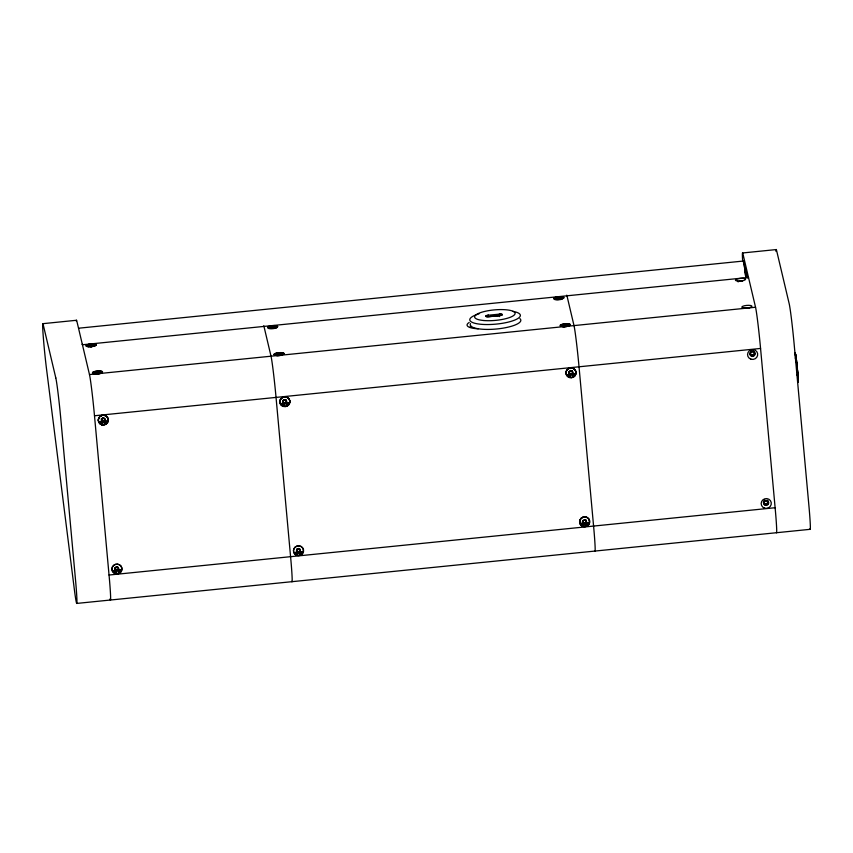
<?xml version="1.0" encoding="UTF-8"?>
<svg xmlns="http://www.w3.org/2000/svg" width="853" height="853" viewBox="0 0 853 853"><rect width="100%" height="100%" fill="white"/><g stroke="black" fill="none" stroke-linecap="round" stroke-linejoin="round"><path stroke-width="1.28" d="M283.548 405.783L283.591 405.356A2.015 1.941 -13.3 0 0 283.569 404.834C282.556 403.202 286.011 405.132 283.718 404.429A3.081 2.975 -13.3 0 1 283.91 405.26L283.548 405.772M269.687 328.096L270.273 327.712L268.972 327.925M99.108 372.633L95.557 372.697L96.186 372.164L99.374 372.249L95.952 373.23L96.432 373.475A3.081 0.8 -5.2 0 0 96.261 373.262L96.272 373.294M115.827 573.216L115.624 572.672A2.015 1.941 -13.3 0 0 115.603 572.139C114.601 570.497 118.066 572.448 115.741 571.734A3.081 2.975 -13.3 0 1 115.944 572.566L115.88 573.173M584.092 524.659L583.484 524.478A3.081 2.975 -13.3 0 1 583.676 525.32L583.505 525.992L583.367 525.416A2.015 1.941 -13.3 0 0 583.335 524.883L583.164 524.254M119.089 572.917C120.241 570.55 116.712 572.267 119.089 572.917M582.322 523.806L581.213 524.339L582.279 523.614M92.71 345.572C83.765 347.32 94.758 342.533 92.145 345.913M95.899 372.953L96.954 373.294M280.69 354.283C278.878 351.831 274.474 355.616 280.488 354.411M795.103 353.654L795.689 354.741M89.874 346.243L89.864 346.211A3.081 0.8 -5.2 0 1 90.034 346.425L89.554 346.19L90.557 346.243M301.813 553.053L300.842 551.763L302.762 551.902M568.524 375.523C570.337 373.603 566.061 374.552 567.757 375.789M104.802 423.77C102.968 421.691 107.265 422.757 105.463 423.77M300.629 554.61C298.102 553.245 302.09 552.936 300.661 554.386M289.156 402.936C289.082 405.879 285.392 401.454 289.156 402.947M573.44 374.2C575.722 371.823 575.338 377.218 573.44 374.19M88.936 346.201L88.062 346.083M276.084 355.147L276.99 354.784L275.37 355.008M556.028 298.742C554.226 299.702 558.182 298.113 555.847 299.179M562.905 326.059L562.244 326.23M113.513 571.414L114.59 570.988L113.865 571.062M105.463 423.76L104.802 423.76M106.508 421.83L105.975 421.297L106.742 421.382M106.71 422.043L107.297 421.105M288.293 403.693L288.613 403.064M301.909 552.659L302.751 551.966M569.719 375.917A2.015 1.941 -13.3 0 1 569.751 376.45L569.889 377.026L570.071 376.344A3.081 2.975 -13.3 0 0 569.868 375.512C572.096 376.226 568.759 374.286 569.729 375.917M583.164 524.264L584.177 524.403M102.946 422.928L101.976 422.448L101.987 423.184A2.015 1.941 -13.3 0 1 102.008 423.706L102.157 424.282L102.328 423.6A3.081 2.975 -13.3 0 0 102.136 422.768L102.829 422.971M557.435 299.254L557.777 299.158A3.081 0.8 -5.2 0 0 557.606 298.945L558.448 298.913L557.137 298.113L558.683 297.718L560.432 298.315L556.892 298.379L557.521 297.846L560.72 297.932L557.521 299.392M563.822 326.315L564.174 326.219A3.081 0.8 -5.2 0 0 564.004 326.006L564.846 325.963L563.534 325.174L566.818 325.324L563.289 325.441L563.918 324.908L567.106 324.982L563.918 326.443M588.901 523.049L588.112 524.264M99.78 422.086C100.121 424.751 102.04 420.241 100.025 421.872M296.226 553.181L296.407 552.509M296.14 552.776L295.063 553.256L296.183 552.648M93.563 345.614L94.352 345.817M100.739 372.878L100.142 372.612M561.125 298.315L562.468 298.486L561.338 298.198M567.522 325.366L568.866 325.547L567.735 325.26M274.09 327.968C276.639 327.328 272.651 327.733 274.367 327.904M281.543 354.816L280.477 354.688M566.435 325.782L567.831 325.835L566.733 326.123M282.695 354.443L281.703 354.187M297.409 554.876L297.526 554.226A3.081 2.975 -13.3 0 0 297.324 553.394L298.028 553.586M100.654 372.718L101.731 372.462L100.121 372.505M568.343 375.256C569.612 373.486 566.296 376.152 568.343 375.256M296.226 553.181C294.2 555.058 294.903 551.049 296.407 552.52M287.013 405.644L287.536 404.642L286.341 404.173M797.981 379.67L797.971 376.706M101.72 421.083C104.812 410.73 106.167 429.443 101.422 418.716L103.362 417.842M283.132 400.942C290.02 396.986 283.985 408.822 283.004 400.377L283.303 402.733M115.166 568.258C122.043 564.302 116.019 576.138 115.027 567.682L115.326 570.049M296.908 551.699C300 541.346 301.365 560.058 296.609 549.343L296.993 549.076M569.292 372.025C576.17 368.069 570.145 379.905 569.154 371.46L569.452 373.817M586.107 520.671C578.206 518.432 587.227 528.316 585.979 520.106L585.553 519.914M573.088 376.322C575.263 375.587 570.508 374.424 572.683 376.258M92.7 345.572L90.94 344.975L89.49 345.902M95.333 373.251L93.851 373.326M94.918 373.369L94.011 373.422L94.822 373.124M276.681 354.869L275.636 354.997M568.524 375.512L567.746 375.778M113.897 570.646L113.214 571.585M100.302 422.736L100.931 421.894L100.078 422.8M101.582 420.518L103.266 421.243L104.791 420.188L104.631 418.396L104.759 418.962M283.377 400.11L284.145 399.577M283.164 402.168L284.849 402.904L286.373 401.838L286.256 400.494M115.411 567.426L116.36 566.765M115.198 569.484L116.882 570.209L118.407 569.154L118.258 567.586M296.78 551.134L298.465 551.87L299.989 550.803L299.616 548.927M569.346 371.332L570.294 370.66M569.324 373.251L571.009 373.987L572.534 372.932L572.363 371.13L571.105 370.586M582.791 520.65L582.93 522.217L584.614 522.953L586.139 521.897L585.979 520.106M92.199 346.062L93.361 346.073L92.561 346.019M281.17 354.965L280.552 354.752M560.741 299.083L560.304 298.753L560.901 299.008C562.49 298.283 558.107 298.891 560.933 299.008M567.32 326.059L566.701 325.814M94.971 373.273L94.406 373.251M98.959 373.102L99.758 373.124L98.585 373.124M280.157 353.931C276.735 353.515 277.161 355.36 280.328 354.688M280.168 354.72L280.765 354.965M566.285 325.825L566.925 326.049M271.542 328.277L271.627 328.074A3.081 0.8 -5.2 0 0 271.457 327.861L272.299 327.829L270.977 327.03L274.186 326.71L273.728 327.563L271.297 328.01M277.939 355.296L278.014 355.125A3.081 0.8 -5.2 0 0 277.843 354.923L278.686 354.88L277.705 355.36M286.491 405.207L286.341 404.183M300.832 553.714L300.032 553.416L300.842 553.725M95.067 345.38L93.606 345.486M276.607 327.147L275.316 327.136M282.482 354.198L281.725 354.24M282.428 354.411L283.004 354.208M561.999 298.401L561.487 298.262M568.642 325.292L567.885 325.356M268.983 327.957L269.868 327.659M120.497 571.531L119.569 569.985M92.796 346.286L93.691 346.03L92.348 345.977M98.585 373.07L100.089 373.092L98.895 373.006M113.897 570.646C115.837 569.964 114.025 573.227 113.214 571.574M275.636 355.072L276.596 354.688M562.756 298.209L561.594 298.187L562.809 298.145M569.154 325.26L567.981 325.238L569.207 325.206M88.925 346.169L88.062 346.051M270.358 327.915L269.399 328.021M562.415 298.561L562.767 298.241M568.802 325.611L569.164 325.292M88.573 346.211L87.614 346.318M556.305 298.923L555.559 299.136M555.527 298.859L556.092 298.987M562.426 325.803L561.743 326.134L562.49 326.081M95.088 373.113L94.129 373.422M562.191 325.846L561.487 326.113L562.49 326.049M88.424 346.062L87.752 346.467M275.903 355.093L275.444 355.125M106.614 422.427L106.71 422.032M588.165 524.275L586.992 522.857L588.911 522.932M298.028 553.586L297.025 553.32M42.778 323.682L76.557 320.27M742.515 252.978L776.294 249.566M78.668 328.202L743.411 261.039M488.47 315.205L499.261 314.16A2.964 0.768 -5.2 0 1 502.374 314.576A2.964 0.768 -5.2 0 1 499.602 315.621L488.833 316.708A2.964 0.768 -5.2 0 1 485.709 316.25A2.964 0.768 -5.2 0 1 488.47 315.205A2.794 0.725 -5.2 0 0 485.879 316.239A2.794 0.725 -5.2 0 0 488.822 316.666L499.591 315.578A2.794 0.725 -5.2 0 0 502.204 314.586A2.794 0.725 -5.2 0 0 499.261 314.16L499.485 316.602M76.322 321.25A29.631 1.056 84.2 0 1 76.866 321.218L89.48 374.552L755.545 307.251A33.853 1.205 84.2 0 1 760.567 348.45L775.121 507.727A33.853 1.205 84.2 0 1 776.411 532.73M89.48 374.552A33.853 1.205 84.2 0 1 94.491 415.752L760.567 348.45M109.984 598.945A33.853 1.205 84.2 0 0 109.045 575.029L775.121 507.727M76.674 603.434L810.201 529.318M276.607 327.115L275.434 327.094L276.649 327.062M283.004 354.176L281.831 354.155L283.047 354.112M93.745 345.561L94.79 345.508M93.745 345.529L94.512 345.518M91.793 345.998L89.597 345.838M274.144 327.669L274.485 327.947M280.541 354.731L281.341 354.784M107.297 421.105L105.644 421.158L106.614 422.438M119.559 569.975L121.147 570.145L120.593 571.307M284.945 399.503L286.213 400.046M116.978 566.808L118.236 567.362M301.813 553.043L301.898 552.648M297.025 553.309L297.185 553.8A2.015 1.941 -13.3 0 1 297.207 554.322L297.185 554.823M795.401 355.2L795.977 358.452M798.003 380.982L798.237 380.278M99.076 372.59L97.338 372.036L95.877 372.953M755.545 307.251L742.942 253.917A29.631 1.056 84.2 0 0 742.696 261.615M747.441 277.95L744.946 267.394L745.458 271.776A29.631 1.056 84.2 0 1 746.119 277.726M572.363 371.13L572.502 371.705M572.534 372.932L572.662 373.497M570.678 370.405L570.817 370.97M571.009 373.987L571.137 374.552M586.139 521.897L586.278 522.462M584.614 522.953L584.753 523.518M498.12 315.599L490.091 316.41M286.373 401.838L286.512 402.413M284.849 402.904L284.987 403.469M299.819 549.012L299.957 549.588M299.989 550.803L300.117 551.379M298.465 551.87L298.593 552.435M296.609 549.343L296.748 549.908M104.791 420.188L104.93 420.764M102.936 417.661L103.074 418.237M103.266 421.243L103.405 421.819M101.422 418.716L101.55 419.292M118.407 569.154L118.535 569.729M116.552 566.627L116.69 567.202M116.882 570.209L117.01 570.785M795.412 354.208L796.041 358.281M795.806 355.434L795.263 352.566L795.167 353.707M795.742 354.72L795.934 356.266M795.881 355.594L796.062 357.204M796.148 358.431L795.518 355.083L795.572 358.942L795.412 357.791M796.02 356.597L796.212 358.271M796.18 357.716L796.542 361.48M797.086 374.382L797.224 375.395M796.329 358.942L796.51 360.67M796.233 360.403L796.371 361.491M796.499 360.265L796.681 362.642M796.339 360.691L796.649 363.868M796.659 361.661L796.819 363.367M796.499 362.003L796.819 363.847M796.83 363.122L796.947 365.095M796.659 363.378L796.915 366.395M796.99 364.636L797.128 366.236M796.809 364.807L797.086 366.374M797.16 366.172L797.47 369.264M797.214 367.664L797.256 369.178M797.342 368.944L797.608 370.788M797.171 368.965L797.395 370.618M90.94 344.975L91.143 347.128M94.491 415.752L109.045 575.029M797.566 370.597L797.747 372.281M797.459 370.213L797.523 372.025M797.299 370.223L797.64 373.379M797.576 371.45L798.077 376.365M797.8 373.358L797.981 375.085M797.672 372.633L797.736 374.659M797.512 372.654L797.832 375.874M797.854 374.83L798.163 377.548M797.683 374.851L797.747 375.832M798.077 376.973L798.227 378.615M798.141 377.986L798.227 382.197L797.971 377.996M798.195 378.871L798.312 380.385M291.715 581.33A33.853 1.205 84.2 0 0 290.585 556.689L276.041 397.413A33.853 1.205 84.2 0 0 271.019 356.213L263.972 326.411A16.932 0.597 84.2 0 0 263.662 326.432M82.155 344.345A16.932 0.597 84.2 0 1 82.432 344.761L748.507 277.46A16.932 0.597 84.2 0 0 748.198 277.481M114.963 570.199A2.538 2.452 -13.3 0 1 114.665 569.783M594.712 550.718A33.853 1.205 84.2 0 0 593.581 526.066L579.027 366.801A33.853 1.205 84.2 0 0 574.005 325.601L566.968 295.799A16.932 0.597 84.2 0 0 566.68 295.383M738.133 281.916A2.538 0.661 -5.2 0 1 739.732 281.117A2.538 0.661 -5.2 0 1 742.611 281.074M745.245 308.359A2.538 0.661 -5.2 0 1 747.804 307.976A2.538 0.661 -5.2 0 1 749.542 308.349M753.178 351.009A2.538 2.452 -13.3 0 1 754.777 354.027A2.538 2.452 -13.3 0 1 751.696 355.733A2.538 2.452 -13.3 0 1 749.883 352.833M751.12 351.223A2.538 2.452 -13.3 0 1 751.61 351.009M767.487 500.327A2.538 2.452 -13.3 0 1 767.817 503.952A2.538 2.452 -13.3 0 1 764.053 503.952A2.538 2.452 -13.3 0 1 764.501 500.327M767.028 500.402A1.695 1.631 -13.3 0 1 764.672 500.039M753.135 350.86A1.695 1.631 -13.3 0 1 750.896 351.692M776.049 251.507A29.631 1.056 84.2 0 1 776.603 250.515L789.217 303.849A33.853 1.205 84.2 0 1 794.228 345.049L808.783 504.326A33.853 1.205 84.2 0 1 809.913 528.967M743.379 261.381A21.165 0.757 84.2 0 1 745.714 276.905M512.813 311.356A25.398 6.6 -5.2 0 1 512.482 320.909A25.398 6.6 -5.2 0 1 476.123 323.586A25.398 6.6 -5.2 0 1 478.991 313.84M519.904 318.627A25.398 6.6 -5.2 0 1 497.054 328.949A25.398 6.6 -5.2 0 1 470.504 323.618M582.354 522.526A2.538 2.452 -13.3 0 1 582.151 522.057M283.079 403.074A2.538 2.452 -13.3 0 1 282.727 402.691M478.256 328.81A20.312 5.278 -5.2 0 1 469.182 322.477M469.63 327.36A20.312 5.278 -5.2 0 1 471.474 326.422M743.294 261.349A21.165 0.757 84.2 0 1 745.65 276.255M561.551 299.318A4.969 1.29 -5.2 0 1 554.685 299.531M276.767 327.755A4.969 1.29 -5.2 0 1 276.372 327.925M274.837 328.362A4.969 1.29 -5.2 0 1 268.535 328.448M271.094 326.283A4.969 1.29 -5.2 0 1 274.282 326.017M95.994 345.06A4.969 1.29 -5.2 0 1 88.275 346.691A4.969 1.29 -5.2 0 1 88.883 344.399A4.969 1.29 -5.2 0 1 95.994 345.06A4.969 1.29 -5.2 0 0 94.363 344.484M87.838 345.028A4.969 1.29 -5.2 0 1 88.349 344.879M88.915 344.751A4.969 1.29 -5.2 0 1 90.781 344.463M569.911 324.716A4.969 1.29 -5.2 0 1 570.071 325.366M569.324 325.899A4.969 1.29 -5.2 0 1 568.461 326.23M566.787 326.624A4.969 1.29 -5.2 0 1 563.001 326.87M566.211 324.172A4.969 1.29 -5.2 0 1 567.426 324.172M280.008 355.626A4.969 1.29 -5.2 0 1 276.852 355.786M274.378 354.411A4.969 1.29 -5.2 0 1 275.818 353.739M278.76 353.174A4.969 1.29 -5.2 0 1 282.801 353.27M100.206 373.635A4.969 1.29 -5.2 0 1 97.775 374.051M94.193 374.041A4.969 1.29 -5.2 0 1 93.35 373.849M94.235 372.079A4.969 1.29 -5.2 0 1 95.909 371.684M101.219 371.62A4.969 1.29 -5.2 0 1 102.424 372.281M283.569 404.823A2.015 1.941 -13.3 0 1 283.601 405.356M270.71 327.168C274.879 328.81 274.965 324.95 270.71 327.168M587.333 524.766C586.896 527.581 584.369 522.59 587.333 524.776M282.833 403.693C281.117 406.689 280.914 401.912 282.833 403.704M582.599 523.753C580.893 526.749 580.68 521.972 582.61 523.753M282.567 403.672L281.501 404.365L282.567 403.682M120.358 570.337L119.591 570.273L120.358 570.348M288.325 403.032L287.568 402.957L288.325 403.032M301.941 551.998L301.173 551.923L301.941 552.008M574.485 374.115L573.717 374.041L574.485 374.126M588.09 523.081L587.333 523.006L588.101 523.092M105.644 423.088L104.834 422.789L105.644 423.099M287.226 404.748L286.427 404.45L287.226 404.748M119.249 572.064L118.45 571.755L119.26 572.064M573.376 375.832L572.576 375.533L573.387 375.842M586.992 524.798L586.192 524.499L586.992 524.808M276.084 327.147L275.327 327.179L276.095 327.179M55.808 377.954L43.204 324.62A29.631 1.056 84.2 0 0 43.119 334.611A29.631 1.056 84.2 0 0 46.222 366.555L74.552 591.054A33.853 1.205 84.2 0 0 76.919 602.719A33.853 1.205 84.2 0 0 75.384 578.43L60.83 419.154A33.853 1.205 84.2 0 0 55.808 377.954M88.403 346.659A5.075 1.322 -5.2 0 0 96.176 344.943A5.075 1.322 -5.2 0 0 88.787 344.335A5.075 1.322 -5.2 0 0 88.403 346.659M94.79 373.678A5.075 1.322 -5.2 0 0 102.563 371.961A5.075 1.322 -5.2 0 0 95.173 371.354A5.075 1.322 -5.2 0 0 94.79 373.678M101.742 424.783A5.075 4.905 -13.3 0 0 108.363 419.1A5.075 4.905 -13.3 0 0 100.057 416.467A5.075 4.905 -13.3 0 0 101.742 424.783M115.358 573.749A5.075 4.905 -13.3 0 0 121.979 568.066A5.075 4.905 -13.3 0 0 113.673 565.432A5.075 4.905 -13.3 0 0 115.358 573.749M737.76 281.053A5.075 1.322 -5.2 0 0 745.533 279.336A5.075 1.322 -5.2 0 0 738.144 278.728A5.075 1.322 -5.2 0 0 737.76 281.053M744.147 308.061A5.075 1.322 -5.2 0 0 751.919 306.344A5.075 1.322 -5.2 0 0 744.53 305.737A5.075 1.322 -5.2 0 0 744.147 308.061M750.981 359.188A5.075 4.905 -13.3 0 0 757.603 353.494A5.075 4.905 -13.3 0 0 749.297 350.86A5.075 4.905 -13.3 0 0 750.981 359.188M751.685 356.33A2.538 2.452 -13.3 0 0 754.99 353.483A2.538 2.452 -13.3 0 0 750.843 352.172A2.538 2.452 -13.3 0 0 751.685 356.33M764.587 508.153A5.075 4.905 -13.3 0 0 771.208 502.46A5.075 4.905 -13.3 0 0 762.913 499.826A5.075 4.905 -13.3 0 0 764.587 508.153M765.29 505.296A2.538 2.452 -13.3 0 0 768.606 502.449A2.538 2.452 -13.3 0 0 764.448 501.137A2.538 2.452 -13.3 0 0 765.29 505.296M765.216 503.675A1.695 1.631 -13.3 0 0 767.615 502.012A1.695 1.631 -13.3 0 0 764.96 500.86A1.695 1.631 -13.3 0 0 765.216 503.675M751.61 354.709A1.695 1.631 -13.3 0 0 753.999 353.046A1.695 1.631 -13.3 0 0 751.344 351.894A1.695 1.631 -13.3 0 0 751.61 354.709M483.971 320.536A20.312 5.278 -5.2 0 0 515.073 313.659A20.312 5.278 -5.2 0 0 485.517 311.238A20.312 5.278 -5.2 0 0 483.971 320.536M556.22 299.392A5.075 1.322 -5.2 0 0 563.993 297.676A5.075 1.322 -5.2 0 0 556.604 297.068A4.969 1.29 -5.2 0 0 556.017 299.435A4.969 1.29 -5.2 0 0 563.726 297.793A4.969 1.29 -5.2 0 0 556.625 297.143A5.075 1.322 -5.2 0 0 556.22 299.392M562.617 326.454A5.075 1.322 -5.2 0 0 570.39 324.726A5.075 1.322 -5.2 0 0 563.001 324.129A4.969 1.29 -5.2 0 0 562.415 326.486A4.969 1.29 -5.2 0 0 570.124 324.854A4.969 1.29 -5.2 0 0 563.012 324.193A5.075 1.322 -5.2 0 0 562.617 326.454M269.943 328.32A5.075 1.322 -5.2 0 0 277.715 326.603A5.075 1.322 -5.2 0 0 270.326 325.995A5.075 1.322 -5.2 0 0 269.943 328.32M276.329 355.338A5.075 1.322 -5.2 0 0 284.102 353.611A5.075 1.322 -5.2 0 0 276.713 353.014A5.075 1.322 -5.2 0 0 276.329 355.338M583.047 526.493A5.075 4.905 -13.3 0 0 589.668 520.81A5.075 4.905 -13.3 0 0 581.362 518.176A5.075 4.905 -13.3 0 0 583.047 526.493M569.441 377.527A5.075 4.905 -13.3 0 0 576.063 371.833A5.075 4.905 -13.3 0 0 567.757 369.21A5.075 4.905 -13.3 0 0 569.441 377.527M283.281 406.444A5.075 4.905 -13.3 0 0 289.903 400.75A5.075 4.905 -13.3 0 0 281.597 398.116A5.075 4.905 -13.3 0 0 283.281 406.444M296.897 555.41A5.075 4.905 -13.3 0 0 303.519 549.716A5.075 4.905 -13.3 0 0 295.213 547.082A5.075 4.905 -13.3 0 0 296.897 555.41M269.868 328.352A4.969 1.29 -5.2 0 0 277.577 326.71A4.969 1.29 -5.2 0 0 270.465 326.059A4.969 1.29 -5.2 0 0 269.868 328.352M276.255 355.402A4.969 1.29 -5.2 0 0 283.974 353.76A4.969 1.29 -5.2 0 0 276.862 353.11A4.969 1.29 -5.2 0 0 276.255 355.402M94.672 373.753A4.969 1.29 -5.2 0 0 102.392 372.111A4.969 1.29 -5.2 0 0 95.28 371.46A4.969 1.29 -5.2 0 0 94.672 373.753M569.473 377.303A4.969 4.798 -13.3 0 0 575.807 371.567A4.969 4.798 -13.3 0 0 567.608 369.2A4.969 4.798 -13.3 0 0 569.473 377.303M570.401 374.574A1.941 1.866 -13.3 0 0 572.864 372.345A1.941 1.866 -13.3 0 0 569.676 371.418A1.941 1.866 -13.3 0 0 570.401 374.574M569.495 377.389A4.969 4.798 -13.3 0 0 575.828 371.663A4.969 4.798 -13.3 0 0 567.629 369.296A4.969 4.798 -13.3 0 0 569.495 377.389M101.731 424.559A4.969 4.798 -13.3 0 0 108.064 418.834A4.969 4.798 -13.3 0 0 99.865 416.467A4.969 4.798 -13.3 0 0 101.731 424.559M102.659 421.84A1.941 1.866 -13.3 0 0 105.132 419.612A1.941 1.866 -13.3 0 0 101.933 418.684A1.941 1.866 -13.3 0 0 102.659 421.84M101.752 424.655A4.969 4.798 -13.3 0 0 108.086 418.919A4.969 4.798 -13.3 0 0 99.886 416.552A4.969 4.798 -13.3 0 0 101.752 424.655M283.313 406.209A4.969 4.798 -13.3 0 0 289.647 400.483A4.969 4.798 -13.3 0 0 281.447 398.116A4.969 4.798 -13.3 0 0 283.313 406.209A4.969 4.798 -13.3 0 0 289.668 400.579A4.969 4.798 -13.3 0 0 281.469 398.202A4.969 4.798 -13.3 0 0 283.335 406.305M284.252 403.49A1.941 1.866 -13.3 0 0 286.715 401.262A1.941 1.866 -13.3 0 0 283.516 400.334A1.941 1.866 -13.3 0 0 284.252 403.49M115.347 573.525A4.969 4.798 -13.3 0 0 121.68 567.799A4.969 4.798 -13.3 0 0 113.481 565.432A4.969 4.798 -13.3 0 0 115.347 573.525M116.275 570.806A1.941 1.866 -13.3 0 0 118.738 568.578A1.941 1.866 -13.3 0 0 115.55 567.65A1.941 1.866 -13.3 0 0 116.275 570.806M296.951 555.271A4.969 4.798 -13.3 0 0 303.284 549.545A4.969 4.798 -13.3 0 0 295.085 547.168A4.969 4.798 -13.3 0 0 296.951 555.271M297.857 552.456A1.941 1.866 -13.3 0 0 300.331 550.228A1.941 1.866 -13.3 0 0 297.132 549.3A1.941 1.866 -13.3 0 0 297.857 552.456M583.079 526.269A4.969 4.798 -13.3 0 0 589.412 520.533A4.969 4.798 -13.3 0 0 581.213 518.166A4.969 4.798 -13.3 0 0 583.079 526.269A4.969 4.798 -13.3 0 0 589.434 520.629A4.969 4.798 -13.3 0 0 581.234 518.261A4.969 4.798 -13.3 0 0 583.1 526.354M584.017 523.539A1.941 1.866 -13.3 0 0 586.48 521.311A1.941 1.866 -13.3 0 0 583.281 520.383A1.941 1.866 -13.3 0 0 584.017 523.539"/></g></svg>
